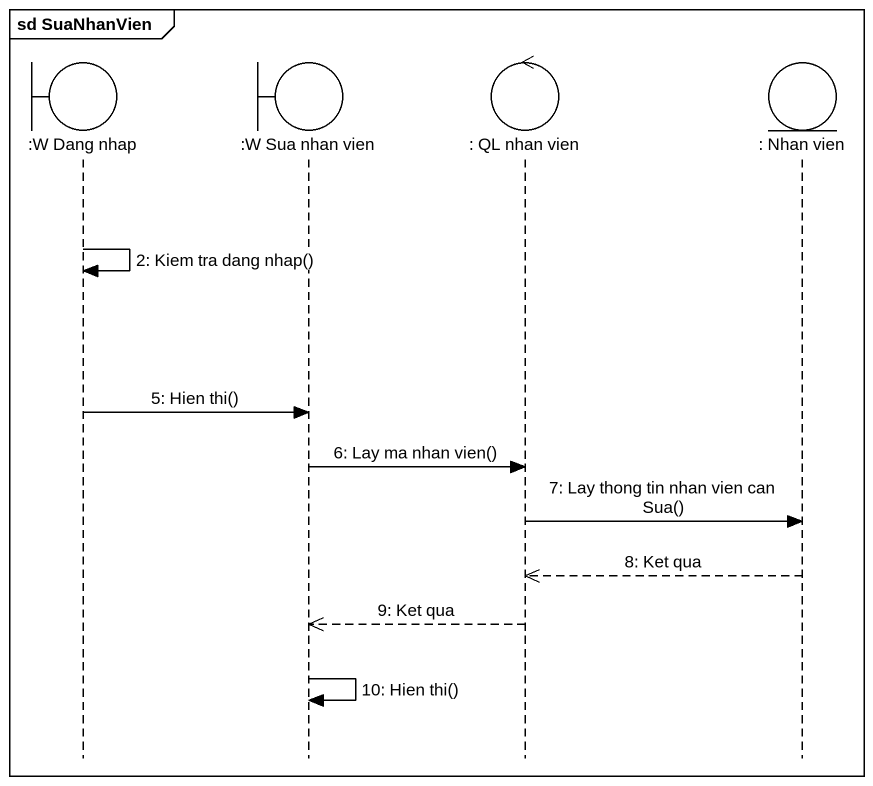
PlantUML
@startuml
mainframe sd SuaNhanVien
hide footbox
boundary ":W Dang nhap" as W_Dang_nhap
boundary ":W Sua nhan vien" as W_Sua_nhan_vien
control ": QL nhan vien" as QL_nhan_vien
entity ": Nhan vien" as Nhan_vien

W_Dang_nhap -> W_Dang_nhap : 2: Kiem tra dang nhap()
W_Dang_nhap -> W_Sua_nhan_vien : 5: Hien thi()
W_Sua_nhan_vien -> QL_nhan_vien : 6: Lay ma nhan vien()
QL_nhan_vien -> Nhan_vien : 7: Lay thong tin nhan vien can Sua()
Nhan_vien -->> QL_nhan_vien : 8: Ket qua
QL_nhan_vien -->> W_Sua_nhan_vien : 9: Ket qua
W_Sua_nhan_vien -> W_Sua_nhan_vien : 10: Hien thi()
@enduml
